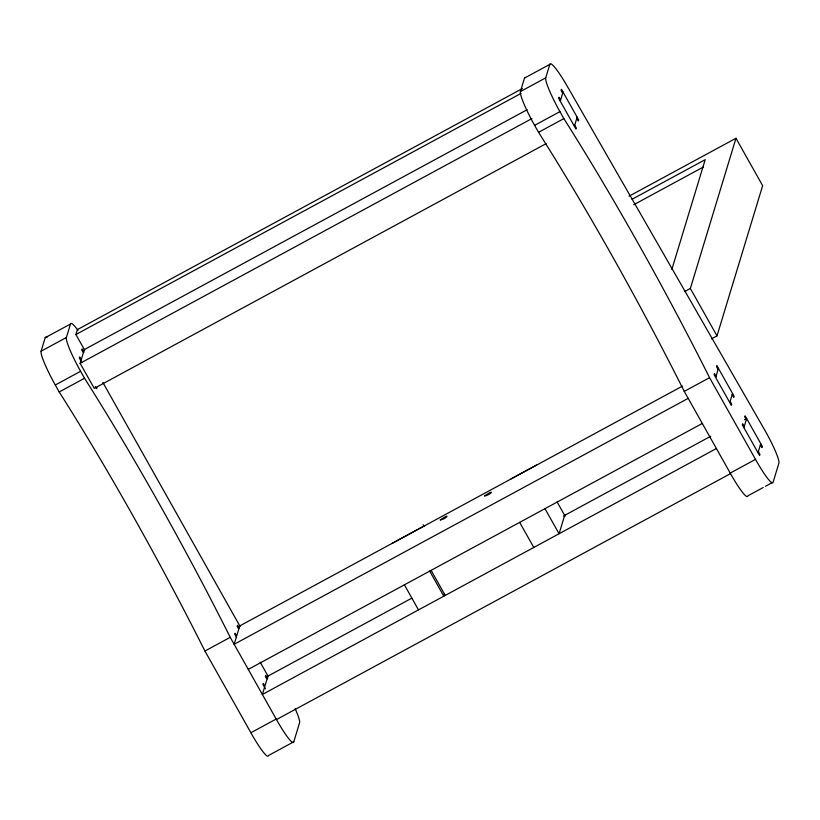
<?xml version="1.0" encoding="UTF-8"?>
<svg xmlns="http://www.w3.org/2000/svg" width="820" height="820" viewBox="0 0 820 820"><rect width="100%" height="100%" fill="white"/><g stroke="black" fill="none" stroke-linecap="round" stroke-linejoin="round"><path stroke-width="1.23" d="M295.138 708.644A29.94 3.803 61.6 0 1 299.546 722.84L293.796 741.793L268.488 755.497A31.775 4.038 61.6 0 1 250.889 732.742L204.928 651.039A416.109 52.828 61.6 0 0 59.214 391.97L55.288 385A32.656 4.151 61.6 0 1 41.092 351.206L45.182 337.717L70.489 324.013A35.075 4.448 61.6 0 1 78.013 330.357M549.82 64.36L545.72 77.849A32.656 4.151 61.6 0 0 559.927 111.643L563.852 118.613A416.109 52.828 61.6 0 1 709.566 377.682L755.517 459.384A31.775 4.038 61.6 0 0 773.127 482.15L778.887 463.187A29.94 3.803 61.6 0 0 764.568 429.793L567.512 86.684A35.075 4.448 61.6 0 0 549.82 64.36L524.513 78.074L520.423 91.563A32.656 4.151 61.6 0 0 534.62 125.347L538.545 132.317A416.109 52.828 61.6 0 1 684.259 391.386L730.517 473.622L276.483 719.57L230.235 637.324A416.109 52.828 61.6 0 0 84.521 378.266L80.596 371.296A32.656 4.151 61.6 0 1 66.389 337.502L70.489 324.013M84.675 350.119L75.901 334.519L77.398 329.609L522.473 88.509M546.089 143.654L94.259 388.393L80.145 363.301L81.077 360.236M83.507 352.241L84.317 349.597L527.147 109.716M96.934 387.553L96.596 388.67L95.366 386.476M236.498 636.566L234.151 644.294L688.185 398.356M238.927 628.571L239.737 625.926L682.527 386.066M264.727 686.74L262.369 694.468L716.403 448.53M267.156 678.734L267.955 676.09L411.804 598.169M560.296 101.116L563.053 92.024M574.41 126.208L577.167 117.117M444.522 593.823L443.804 596.191L429.69 571.099M564.826 514.827L559.076 533.748L544.962 508.656M671.867 269.339L705.19 159.664L632.128 199.25M684.71 291.531L690.348 288.476L735.981 138.273L762.641 185.668L717.008 335.882L711.37 338.926M715.665 377.466L718.433 368.375M729.779 402.558L732.547 393.467M743.894 427.64L746.651 418.548L744.478 419.727M758.008 452.732L760.765 443.64M392.339 543.24L424.657 525.702M41.092 351.206L66.389 337.502M520.423 91.563L545.72 77.849M75.901 334.519L520.987 93.429M80.145 363.301L531.975 118.551M55.288 385L80.596 371.296M534.62 125.347L559.927 111.643M59.214 391.97L84.521 378.266M538.545 132.317L563.852 118.613M629.012 196.216L735.981 138.273M633.747 204.733L703.437 166.983M511.157 478.788L536.464 465.073M204.928 651.039L230.235 637.324M684.259 391.386L709.566 377.682M248.265 669.397L702.299 423.448M563.524 515.985L710.745 436.24M250.889 732.742L276.186 719.037A31.775 4.038 61.6 0 0 293.796 741.793M755.517 459.384L730.22 473.099A31.775 4.038 61.6 0 0 747.819 495.854L763.225 487.51M765.419 486.321L772.02 482.744M423.161 524.697L423.96 526.091M690.348 288.476L717.008 335.882M562.663 93.172L561.095 90.385L561.444 89.257L578.694 119.935L578.346 121.052L576.778 118.264M718.094 369.492L716.526 366.704L716.864 365.587L734.115 396.255L733.777 397.372L732.209 394.584M746.313 419.666L744.745 416.878L745.083 415.76L762.354 446.459L762.005 447.577L760.437 444.788M560.583 100.019L559.014 97.231L558.676 98.349L575.927 129.027L576.265 127.899L574.697 125.111M716.014 376.349L714.445 373.561L714.097 374.678L731.348 405.346L731.696 404.229L730.128 401.441M744.232 426.523L742.664 423.735L742.325 424.852L759.586 455.551L759.925 454.423L758.356 451.635M557.036 501.83L565.113 516.18M519.654 522.361L533.799 547.463M431.115 570.341L445.229 595.443M404.383 584.803L418.497 609.906M102.859 382.438L240.127 626.5M260.186 662.17L268.335 676.654M83.958 352.19L82.102 348.91L81.764 350.027L83.332 352.815L81.252 359.672L79.683 356.885L79.345 358.002L81.805 362.378M239.378 628.52L237.533 625.229L237.185 626.357L238.753 629.145L236.672 635.992L235.104 633.204L234.766 634.321L236.611 637.611M267.597 678.693L265.752 675.403L265.413 676.52L266.982 679.308L264.901 686.166L263.333 683.378L262.984 684.495L265.454 688.882M524.513 78.074A35.075 4.448 61.6 0 1 525.497 77.541M45.182 337.717A35.075 4.448 61.6 0 1 47.037 337.655M440.299 519.911C445.906 519.347 452.025 511.844 440.299 519.911M484.62 495.895C489.95 495.495 496.582 487.746 484.62 495.895"/></g></svg>
